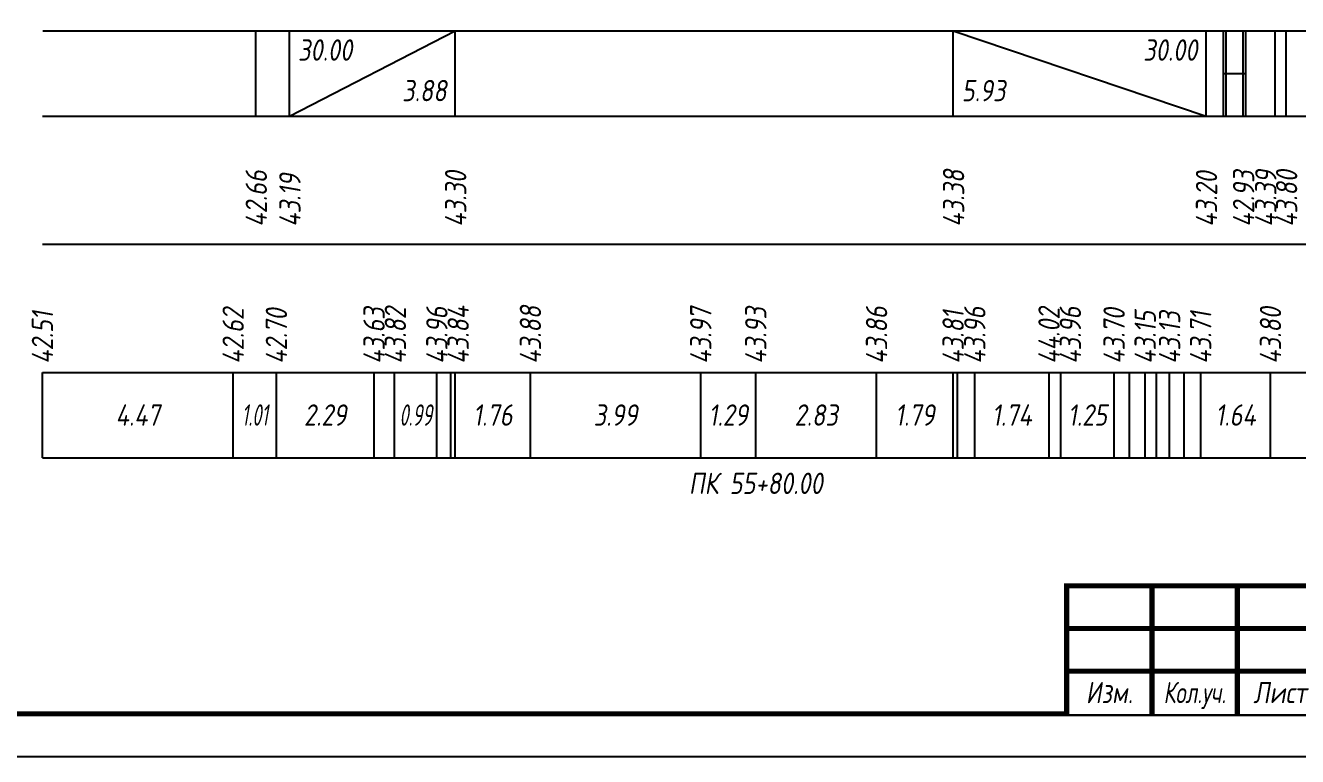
# Model space of a CAD drawing. Extents: x -717 to 1451, y -133302 to 233.
# Drawn here: x 78 to 227, y -87866.4 to -87780.8 of the extents above; entities that cross this region are included whole.
import ezdxf
from ezdxf.enums import TextEntityAlignment as Align

# ---------------------------------------------------------------- set-up
doc = ezdxf.new("R2010")
doc.units = 0
for name, color, linetype in [('Зарамочное оформление', 7, 'Continuous'), ('Код_510', 7, 'Continuous'), ('Код_516', 1, 'Continuous'), ('Подписи поперечников', 7, 'Continuous'), ('Таблица', 7, 'Continuous')]:
    doc.layers.add(name, color=color, linetype=linetype)
doc.styles.add('М', font='romand.shx', dxfattribs={"width": 0.8, "oblique": 10, "height": 2.5})

# ---------------------------------------------------------------- blocks, each defined once
blk = doc.blocks.new('Штамп')
at = {"linetype": 'Continuous'}
blk.add_wipeout([(199.95, -411.25), (384.95, -411.25), (384.95, -426.25), (199.95, -426.25)], dxfattribs=at).dxf.layer = 'Зарамочное оформление'
at = {"layer": 'Зарамочное оформление', "linetype": 'Continuous', "lineweight": -3, "const_width": 0.6, "flags": 128}
for points in [[(199.95, -426.25), (199.95, -411.25), (384.95, -411.25)], [(209.95, -411.25), (209.95, -426.25)], [(219.95, -411.25), (219.95, -426.25)], [(199.95, -416.25), (264.95, -416.25)], [(199.95, -421.25), (264.95, -421.25)]]:
    blk.add_lwpolyline(points, dxfattribs=at)
at = {"layer": 'Зарамочное оформление', "linetype": 'Continuous', "style": 'М', "oblique": 10}
for s, width, p in [('Изм.', 0.8, (204.95, -423.75)), ('Кол.уч.', 0.7, (214.95, -423.75)), ('Лист', 0.8, (224.95, -423.75))]:
    blk.add_text(s, height=2.5, dxfattribs=dict(at, width=width)).set_placement(p, align=Align.MIDDLE_CENTER)
blk = doc.blocks.new('шифр')
blk.add_blockref('Штамп', (0, -87495))

msp = doc.modelspace()

# ---------------------------------------------------------------- linework, layer by layer
at = {"flags": 128}
msp.add_lwpolyline([(-30.054, -87866.421), (389.946, -87866.421), (389.946, -87569.421), (-30.054, -87569.421)], close=True, dxfattribs=at)
at = {"const_width": 0.6, "flags": 128}
msp.add_lwpolyline([(-10.054, -87861.421), (384.946, -87861.421), (384.946, -87574.421), (-10.054, -87574.421)], close=True, dxfattribs=at)
at = {"layer": 'Код_510'}
for p, q in [((79.946, -87831.421), (79.946, -87821.421)), ((102.291, -87831.421), (102.291, -87821.421)), ((107.358, -87831.421), (107.358, -87821.421)), ((118.799, -87831.421), (118.799, -87821.421)), ((121.201, -87831.421), (121.201, -87821.421)), ((126.159, -87831.421), (126.159, -87821.421)), ((127.809, -87831.421), (127.809, -87821.421)), ((128.309, -87831.421), (128.309, -87821.421)), ((137.121, -87831.421), (137.121, -87821.421)), ((157.079, -87831.421), (157.079, -87821.421)), ((163.527, -87831.421), (163.527, -87821.421)), ((177.676, -87831.421), (177.676, -87821.421)), ((186.649, -87831.421), (186.649, -87821.421)), ((187.149, -87831.421), (187.149, -87821.421)), ((189.19, -87831.421), (189.19, -87821.421)), ((197.884, -87831.421), (197.884, -87821.421)), ((199.28, -87831.421), (199.28, -87821.421)), ((205.511, -87831.421), (205.511, -87821.421)), ((207.301, -87831.421), (207.301, -87821.421)), ((209.152, -87831.421), (209.152, -87821.421)), ((210.484, -87831.421), (210.484, -87821.421)), ((212.011, -87831.421), (212.011, -87821.421)), ((213.735, -87831.421), (213.735, -87821.421)), ((215.653, -87831.421), (215.653, -87821.421)), ((223.831, -87831.421), (223.831, -87821.421))]:
    msp.add_line(p, q, dxfattribs=at)
at = {"layer": 'Код_516'}
for p, q in [((104.946, -87791.421), (104.946, -87781.421)), ((108.885, -87791.421), (108.885, -87781.421)), ((108.885, -87791.421), (128.309, -87781.421)), ((128.309, -87791.421), (128.309, -87781.421)), ((186.649, -87791.421), (186.649, -87781.421)), ((186.649, -87781.421), (216.28, -87791.421)), ((216.28, -87791.421), (216.28, -87781.421)), ((218.323, -87791.421), (218.323, -87781.421)), ((218.626, -87791.421), (218.626, -87781.421)), ((220.626, -87791.421), (220.626, -87781.421)), ((220.929, -87791.421), (220.929, -87781.421)), ((224.376, -87791.421), (224.376, -87781.421)), ((224.376, -87791.421), (224.376, -87781.421)), ((225.667, -87791.421), (225.667, -87781.421)), ((218.323, -87786.421), (218.626, -87786.421)), ((218.626, -87786.421), (220.626, -87786.421)), ((220.626, -87786.421), (220.929, -87786.421))]:
    msp.add_line(p, q, dxfattribs=at)
at = {"layer": 'Таблица'}
for p, q in [((80, -87781.421), (250.722, -87781.421)), ((79.946, -87791.421), (250.667, -87791.421)), ((79.946, -87806.421), (250.667, -87806.421)), ((79.946, -87821.421), (250.667, -87821.421)), ((79.946, -87831.421), (250.667, -87831.421))]:
    msp.add_line(p, q, dxfattribs=at)

# ---------------------------------------------------------------- texts
at = {"layer": 'Код_510', "style": 'М', "oblique": 10, "width": 0.8}
for s, p in [('42.62', (102.291, -87820.421)), ('42.70', (107.358, -87820.421)), ('43.63', (118.799, -87820.421)), ('43.82', (121.299, -87820.421)), ('43.96', (126.159, -87820.421)), ('43.84', (128.659, -87820.421)), ('43.88', (137.121, -87820.421)), ('43.97', (157.079, -87820.421)), ('43.93', (163.527, -87820.421)), ('43.86', (177.676, -87820.421)), ('43.96', (189.19, -87820.421)), ('44.02', (197.884, -87820.421)), ('43.96', (200.384, -87820.421)), ('43.70', (205.511, -87820.421)), ('43.80', (223.831, -87820.421)), ('42.51', (79.946, -87820.421)), ('43.81', (186.649, -87820.421)), ('43.15', (209.152, -87820.421)), ('43.13', (212.011, -87820.421)), ('43.71', (215.653, -87820.421))]:
    msp.add_text(s, height=2.5, rotation=90, dxfattribs=at).set_placement(p, align=Align.MIDDLE_LEFT)
at = {"layer": 'Код_510', "style": 'М', "oblique": 10}
for s, width, p in [('4.47', 0.8, (91.118, -87826.421)), ('1.01', 0.6, (104.824, -87826.421)), ('2.29', 0.8, (113.079, -87826.421)), ('0.99', 0.6, (123.68, -87826.421)), ('1.76', 0.8, (132.715, -87826.421)), ('3.99', 0.8, (147.1, -87826.421)), ('1.29', 0.8, (160.303, -87826.421)), ('2.83', 0.8, (170.601, -87826.421)), ('1.79', 0.8, (182.163, -87826.421)), ('1.74', 0.8, (193.537, -87826.421)), ('1.25', 0.8, (202.395, -87826.421)), ('1.64', 0.8, (219.742, -87826.421))]:
    msp.add_text(s, height=2.5, dxfattribs=dict(at, width=width)).set_placement(p, align=Align.MIDDLE_CENTER)
at = {"layer": 'Код_516', "style": 'М', "oblique": 10, "width": 0.8}
msp.add_text('30.00', height=2.5, dxfattribs=at).set_placement((109.885, -87782.421), align=Align.TOP_LEFT)
msp.add_text('30.00', height=2.5, dxfattribs=at).set_placement((215.28, -87782.421), align=Align.TOP_RIGHT)
msp.add_text('3.88', height=2.5, dxfattribs=at).set_placement((127.309, -87790.421), align=Align.BOTTOM_RIGHT)
msp.add_text('5.93', height=2.5, dxfattribs=at).set_placement((187.649, -87790.421), align=Align.BOTTOM_LEFT)
for s, p in [('43.38', (186.704, -87804.371)), ('42.66', (105, -87804.371)), ('43.19', (108.94, -87804.371)), ('43.30', (128.363, -87804.371)), ('43.20', (216.335, -87804.371)), ('42.93', (220.68, -87804.371)), ('43.39', (223.284, -87804.371)), ('43.80', (225.722, -87804.371))]:
    msp.add_text(s, height=2.5, rotation=90, dxfattribs=at).set_placement(p, align=Align.MIDDLE_LEFT)
at = {"layer": 'Подписи поперечников', "style": 'М', "oblique": 10, "width": 0.8}
msp.add_text('ПК 55+80.00', height=2.5, dxfattribs=at).set_placement((163.527, -87836.421), align=Align.BOTTOM_CENTER)

# ---------------------------------------------------------------- next in the draw order: block references
msp.add_blockref('шифр', (0, 59.829))

doc.saveas('drawing.dxf')
